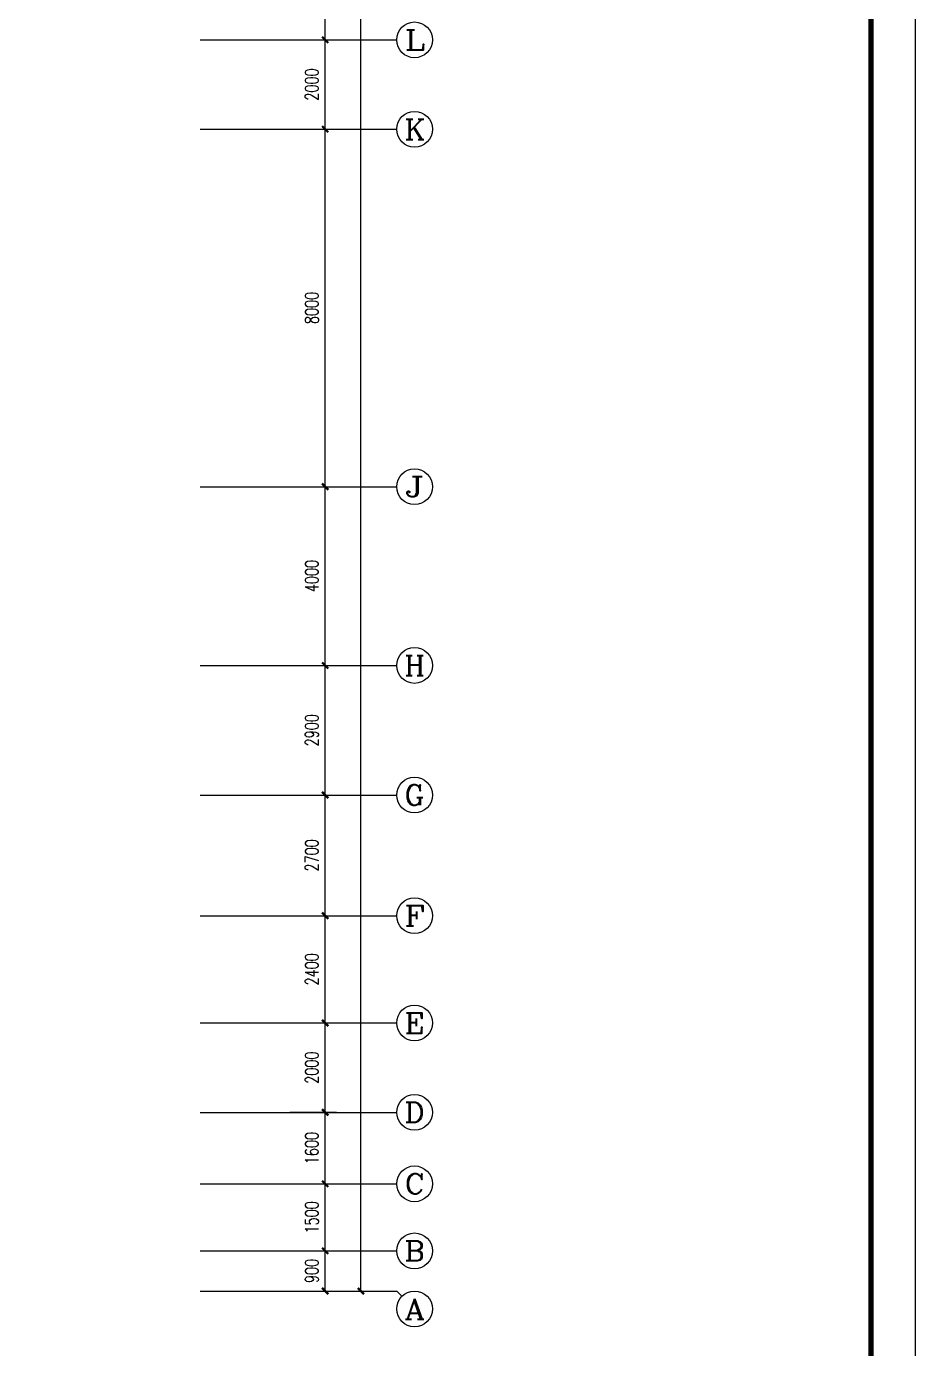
# Model space of a CAD drawing. Extents: x 190999 to 918899, y -200814 to 215286.
# Drawn here: x 814911 to 834799, y -62882 to -33296 of the extents above; entities that cross this region are included whole.
import ezdxf
from ezdxf.enums import TextEntityAlignment as Align

# ---------------------------------------------------------------- set-up
doc = ezdxf.new("R2010")
doc.units = 0
doc.header["$LTSCALE"] = 1000
doc.header["$MEASUREMENT"] = 0
doc.layers.get('Defpoints').update_dxf_attribs({"color": 1})
for name, color, linetype in [('AXIS', 3, 'Continuous'), ('AXIS_TEXT', 7, 'Continuous'), ('图框', 189, 'Continuous')]:
    doc.layers.add(name, color=color, linetype=linetype)
doc.styles.add('_TCH_AXIS', font='COMPLEX', dxfattribs={"bigfont": 'GBCBIG'})
doc.styles.add('COMPLEX', font='COMPLEX')
doc.styles.add('DIM_FONT', font='SIMPLEX', dxfattribs={"width": 0.7, "bigfont": 'GBCBIG'})
doc.dimstyles.new('DIMN', dxfattribs={"dimtxt": 300, "dimasz": 100, "dimexe": 250, "dimexo": 300, "dimgap": 150, "dimtad": 1, "dimdec": 0, "dimzin": 0, "dimdsep": 46, "dimtxsty": 'DIM_FONT', "dimblk": 'ARCHTICK', "dimcen": 0.09, "dimclrt": 7, "dimazin": 2, "dimtfac": 1, "dimtdec": 0, "dimtix": 1, "dimtmove": 2, "dimatfit": 3, "dimfxl": 0, "dimtolj": 1, "dimtzin": 0, "dimarcsym": 0})

# ---------------------------------------------------------------- blocks, each defined once
blk = doc.blocks.new('TJAD_TK_A0')
at = {"layer": '图框'}
blk.add_line((2162, 399.3), (973, 399.3), dxfattribs=at)
at = {"layer": '图框', "const_width": 1.2}
blk.add_lwpolyline([(2152, -431.7), (2152, 389.3), (998, 389.3), (998, -431.7)], close=True, dxfattribs=at)
blk = doc.blocks.new('_ArchTick')
at = {"const_width": 0.5}
blk.add_lwpolyline([(-0.7, -0.7), (0.7, 0.7)], dxfattribs=at)
blk = doc.blocks.new('*D717')
at = {"layer": 'AXIS', "color": 0, "lineweight": -2}
for p, q in [((820799, -60696), (821843, -60696)), ((821593, -61596), (821593, -60696)), ((820799, -61596), (821843, -61596))]:
    blk.add_line(p, q, dxfattribs=at)
at = {"layer": 'Defpoints', "color": 0}
for p in [(820499, -60696), (821593, -60696), (820499, -61596)]:
    blk.add_point(p, dxfattribs=at)
at = {"layer": 'AXIS', "color": 0, "lineweight": -2, "xscale": 100, "yscale": 100, "zscale": 100}
for p, rotation in [((821593, -60696), 90), ((821593, -61596), 270)]:
    blk.add_blockref('_ArchTick', p, dxfattribs=dict(at, rotation=rotation))
at = {"layer": 'AXIS', "color": 7, "insert": (821293, -61146), "char_height": 300, "attachment_point": 5, "rotation": 90, "style": 'DIM_FONT'}
blk.add_mtext('\\A1;900', dxfattribs=at)
blk = doc.blocks.new('*D718')
at = {"layer": 'AXIS', "color": 0, "lineweight": -2}
for p, q in [((820799, -59196), (821843, -59196)), ((821593, -60696), (821593, -59196)), ((820799, -60696), (821843, -60696))]:
    blk.add_line(p, q, dxfattribs=at)
at = {"layer": 'Defpoints', "color": 0}
for p in [(820499, -59196), (821593, -59196), (820499, -60696)]:
    blk.add_point(p, dxfattribs=at)
at = {"layer": 'AXIS', "color": 0, "lineweight": -2, "xscale": 100, "yscale": 100, "zscale": 100}
for p, rotation in [((821593, -59196), 90), ((821593, -60696), 270)]:
    blk.add_blockref('_ArchTick', p, dxfattribs=dict(at, rotation=rotation))
at = {"layer": 'AXIS', "color": 7, "insert": (821293, -59946), "char_height": 300, "attachment_point": 5, "rotation": 90, "style": 'DIM_FONT'}
blk.add_mtext('\\A1;1500', dxfattribs=at)
blk = doc.blocks.new('*D719')
at = {"layer": 'AXIS', "color": 0, "lineweight": -2}
for p, q in [((820799, -57596), (821843, -57596)), ((821593, -59196), (821593, -57596)), ((820799, -59196), (821843, -59196))]:
    blk.add_line(p, q, dxfattribs=at)
at = {"layer": 'Defpoints', "color": 0}
for p in [(820499, -57596), (821593, -57596), (820499, -59196)]:
    blk.add_point(p, dxfattribs=at)
at = {"layer": 'AXIS', "color": 0, "lineweight": -2, "xscale": 100, "yscale": 100, "zscale": 100}
for p, rotation in [((821593, -57596), 90), ((821593, -59196), 270)]:
    blk.add_blockref('_ArchTick', p, dxfattribs=dict(at, rotation=rotation))
at = {"layer": 'AXIS', "color": 7, "insert": (821293, -58396), "char_height": 300, "attachment_point": 5, "rotation": 90, "style": 'DIM_FONT'}
blk.add_mtext('\\A1;1600', dxfattribs=at)
blk = doc.blocks.new('*D720')
at = {"layer": 'AXIS', "color": 0, "lineweight": -2}
for p, q in [((820799, -55596), (821843, -55596)), ((821593, -57596), (821593, -55596)), ((820799, -57596), (821843, -57596))]:
    blk.add_line(p, q, dxfattribs=at)
at = {"layer": 'Defpoints', "color": 0}
for p in [(820499, -55596), (821593, -55596), (820499, -57596)]:
    blk.add_point(p, dxfattribs=at)
at = {"layer": 'AXIS', "color": 0, "lineweight": -2, "xscale": 100, "yscale": 100, "zscale": 100}
for p, rotation in [((821593, -55596), 90), ((821593, -57596), 270)]:
    blk.add_blockref('_ArchTick', p, dxfattribs=dict(at, rotation=rotation))
at = {"layer": 'AXIS', "color": 7, "insert": (821293, -56596), "char_height": 300, "attachment_point": 5, "rotation": 90, "style": 'DIM_FONT'}
blk.add_mtext('\\A1;2000', dxfattribs=at)
blk = doc.blocks.new('*D721')
at = {"layer": 'AXIS', "color": 0, "lineweight": -2}
for p, q in [((820799, -53196), (821843, -53196)), ((821593, -55596), (821593, -53196)), ((820799, -55596), (821843, -55596))]:
    blk.add_line(p, q, dxfattribs=at)
at = {"layer": 'Defpoints', "color": 0}
for p in [(820499, -53196), (821593, -53196), (820499, -55596)]:
    blk.add_point(p, dxfattribs=at)
at = {"layer": 'AXIS', "color": 0, "lineweight": -2, "xscale": 100, "yscale": 100, "zscale": 100}
for p, rotation in [((821593, -53196), 90), ((821593, -55596), 270)]:
    blk.add_blockref('_ArchTick', p, dxfattribs=dict(at, rotation=rotation))
at = {"layer": 'AXIS', "color": 7, "insert": (821293, -54396), "char_height": 300, "attachment_point": 5, "rotation": 90, "style": 'DIM_FONT'}
blk.add_mtext('\\A1;2400', dxfattribs=at)
blk = doc.blocks.new('*D722')
at = {"layer": 'AXIS', "color": 0, "lineweight": -2}
for p, q in [((820799, -50496), (821843, -50496)), ((821593, -53196), (821593, -50496)), ((820799, -53196), (821843, -53196))]:
    blk.add_line(p, q, dxfattribs=at)
at = {"layer": 'Defpoints', "color": 0}
for p in [(820499, -50496), (821593, -50496), (820499, -53196)]:
    blk.add_point(p, dxfattribs=at)
at = {"layer": 'AXIS', "color": 0, "lineweight": -2, "xscale": 100, "yscale": 100, "zscale": 100}
for p, rotation in [((821593, -50496), 90), ((821593, -53196), 270)]:
    blk.add_blockref('_ArchTick', p, dxfattribs=dict(at, rotation=rotation))
at = {"layer": 'AXIS', "color": 7, "insert": (821293, -51846), "char_height": 300, "attachment_point": 5, "rotation": 90, "style": 'DIM_FONT'}
blk.add_mtext('\\A1;2700', dxfattribs=at)
blk = doc.blocks.new('*D723')
at = {"layer": 'AXIS', "color": 0, "lineweight": -2}
for p, q in [((820799, -47596), (821843, -47596)), ((821593, -50496), (821593, -47596)), ((820799, -50496), (821843, -50496))]:
    blk.add_line(p, q, dxfattribs=at)
at = {"layer": 'Defpoints', "color": 0}
for p in [(820499, -47596), (821593, -47596), (820499, -50496)]:
    blk.add_point(p, dxfattribs=at)
at = {"layer": 'AXIS', "color": 0, "lineweight": -2, "xscale": 100, "yscale": 100, "zscale": 100}
for p, rotation in [((821593, -47596), 90), ((821593, -50496), 270)]:
    blk.add_blockref('_ArchTick', p, dxfattribs=dict(at, rotation=rotation))
at = {"layer": 'AXIS', "color": 7, "insert": (821293, -49046), "char_height": 300, "attachment_point": 5, "rotation": 90, "style": 'DIM_FONT'}
blk.add_mtext('\\A1;2900', dxfattribs=at)
blk = doc.blocks.new('*D724')
at = {"layer": 'AXIS', "color": 0, "lineweight": -2}
for p, q in [((820799, -43596), (821843, -43596)), ((821593, -47596), (821593, -43596)), ((820799, -47596), (821843, -47596))]:
    blk.add_line(p, q, dxfattribs=at)
at = {"layer": 'Defpoints', "color": 0}
for p in [(820499, -43596), (821593, -43596), (820499, -47596)]:
    blk.add_point(p, dxfattribs=at)
at = {"layer": 'AXIS', "color": 0, "lineweight": -2, "xscale": 100, "yscale": 100, "zscale": 100}
for p, rotation in [((821593, -43596), 90), ((821593, -47596), 270)]:
    blk.add_blockref('_ArchTick', p, dxfattribs=dict(at, rotation=rotation))
at = {"layer": 'AXIS', "color": 7, "insert": (821293, -45596), "char_height": 300, "attachment_point": 5, "rotation": 90, "style": 'DIM_FONT'}
blk.add_mtext('\\A1;4000', dxfattribs=at)
blk = doc.blocks.new('*D725')
at = {"layer": 'AXIS', "color": 0, "lineweight": -2}
for p, q in [((820799, -35596), (821843, -35596)), ((821593, -43596), (821593, -35596)), ((820799, -43596), (821843, -43596))]:
    blk.add_line(p, q, dxfattribs=at)
at = {"layer": 'Defpoints', "color": 0}
for p in [(820499, -35596), (821593, -35596), (820499, -43596)]:
    blk.add_point(p, dxfattribs=at)
at = {"layer": 'AXIS', "color": 0, "lineweight": -2, "xscale": 100, "yscale": 100, "zscale": 100}
for p, rotation in [((821593, -35596), 90), ((821593, -43596), 270)]:
    blk.add_blockref('_ArchTick', p, dxfattribs=dict(at, rotation=rotation))
at = {"layer": 'AXIS', "color": 7, "insert": (821293, -39596), "char_height": 300, "attachment_point": 5, "rotation": 90, "style": 'DIM_FONT'}
blk.add_mtext('\\A1;8000', dxfattribs=at)
blk = doc.blocks.new('*D726')
at = {"layer": 'AXIS', "color": 0, "lineweight": -2}
for p, q in [((820799, -33596), (821843, -33596)), ((821593, -35596), (821593, -33596)), ((820799, -35596), (821843, -35596))]:
    blk.add_line(p, q, dxfattribs=at)
at = {"layer": 'Defpoints', "color": 0}
for p in [(820499, -33596), (821593, -33596), (820499, -35596)]:
    blk.add_point(p, dxfattribs=at)
at = {"layer": 'AXIS', "color": 0, "lineweight": -2, "xscale": 100, "yscale": 100, "zscale": 100}
for p, rotation in [((821593, -33596), 90), ((821593, -35596), 270)]:
    blk.add_blockref('_ArchTick', p, dxfattribs=dict(at, rotation=rotation))
at = {"layer": 'AXIS', "color": 7, "insert": (821293, -34596), "char_height": 300, "attachment_point": 5, "rotation": 90, "style": 'DIM_FONT'}
blk.add_mtext('\\A1;2000', dxfattribs=at)
blk = doc.blocks.new('*D727')
at = {"layer": 'AXIS', "color": 0, "lineweight": -2}
for p, q in [((820799, -29596), (821843, -29596)), ((821593, -33596), (821593, -29596)), ((820799, -33596), (821843, -33596))]:
    blk.add_line(p, q, dxfattribs=at)
at = {"layer": 'Defpoints', "color": 0}
for p in [(820499, -29596), (821593, -29596), (820499, -33596)]:
    blk.add_point(p, dxfattribs=at)
at = {"layer": 'AXIS', "color": 0, "lineweight": -2, "xscale": 100, "yscale": 100, "zscale": 100}
for p, rotation in [((821593, -29596), 90), ((821593, -33596), 270)]:
    blk.add_blockref('_ArchTick', p, dxfattribs=dict(at, rotation=rotation))
at = {"layer": 'AXIS', "color": 7, "insert": (821293, -31596), "char_height": 300, "attachment_point": 5, "rotation": 90, "style": 'DIM_FONT'}
blk.add_mtext('\\A1;4000', dxfattribs=at)
blk = doc.blocks.new('*D744')
at = {"layer": 'AXIS', "color": 0, "lineweight": -2}
for p, q in [((820799, 26404), (822643, 26404)), ((822393, -61596), (822393, 26404)), ((820799, -61596), (822643, -61596))]:
    blk.add_line(p, q, dxfattribs=at)
at = {"layer": 'Defpoints', "color": 0}
for p in [(820499, 26404), (822393, 26404), (820499, -61596)]:
    blk.add_point(p, dxfattribs=at)
at = {"layer": 'AXIS', "color": 0, "lineweight": -2, "xscale": 100, "yscale": 100, "zscale": 100}
for p, rotation in [((822393, 26404), 90), ((822393, -61596), 270)]:
    blk.add_blockref('_ArchTick', p, dxfattribs=dict(at, rotation=rotation))
at = {"layer": 'AXIS', "color": 7, "insert": (822093, -17596), "char_height": 300, "attachment_point": 5, "rotation": 90, "style": 'DIM_FONT'}
blk.add_mtext('\\A1;88000', dxfattribs=at)
blk = doc.blocks.new('_AXISO')
blk.add_circle((0, 0), 0.5)
at = {"layer": 'AXIS_TEXT', "style": 'COMPLEX', "width": 1.041667}
blk.add_attdef('A', text='', height=0.56, dxfattribs=at).set_placement((-0.25, -0.28), (0.25, -0.28), align=Align.FIT)

msp = doc.modelspace()

# ---------------------------------------------------------------- linework, layer by layer
at = {"layer": 'AXIS'}
for p, q in [((818798.5, -33596.3), (823193, -33596.3)), ((818798.5, -35596.3), (823193, -35596.3)), ((818798.5, -43596.3), (823193, -43596.3)), ((818798.5, -47596.3), (823193, -47596.3)), ((818798.5, -50496.3), (823193, -50496.3)), ((818798.5, -53196.3), (823193, -53196.3)), ((818798.5, -55596.3), (823193, -55596.3)), ((818798.5, -57596.3), (823193, -57596.3)), ((818798.5, -59196.3), (823193, -59196.3)), ((818798.5, -60696.3), (823193, -60696.3)), ((818798.5, -61596.3), (823193, -61596.3)), ((823310.1, -61713.5), (823193, -61596.3))]:
    msp.add_line(p, q, dxfattribs=at)

# ---------------------------------------------------------------- block references
ref = msp.add_blockref('_AXISO', (823593, -33596.3), dxfattribs=dict(at, xscale=800, yscale=800, zscale=800))
ref.add_attrib('A', 'L', dxfattribs={"layer": 'AXIS_TEXT', "height": 452.5, "style": '_TCH_AXIS', "width": 1.4}).set_placement((823366.7, -33822.6), (823819.3, -33822.6), align=Align.FIT)
ref = msp.add_blockref('_AXISO', (823593, -35596.3), dxfattribs=dict(at, xscale=800, yscale=800, zscale=800))
ref.add_attrib('A', 'K', dxfattribs={"layer": 'AXIS_TEXT', "height": 452.5, "style": '_TCH_AXIS', "width": 1.105263}).set_placement((823366.7, -35822.6), (823819.3, -35822.6), align=Align.FIT)
ref = msp.add_blockref('_AXISO', (823593, -43596.3), dxfattribs=dict(at, xscale=800, yscale=800, zscale=800))
ref.add_attrib('A', 'J', dxfattribs={"layer": 'AXIS_TEXT', "height": 452.5, "style": '_TCH_AXIS', "width": 1.909091}).set_placement((823366.7, -43822.6), (823819.3, -43822.6), align=Align.FIT)
ref = msp.add_blockref('_AXISO', (823593, -47596.3), dxfattribs=dict(at, xscale=800, yscale=800, zscale=800))
ref.add_attrib('A', 'H', dxfattribs={"layer": 'AXIS_TEXT', "height": 452.5, "style": '_TCH_AXIS', "width": 1.05}).set_placement((823366.7, -47822.6), (823819.3, -47822.6), align=Align.FIT)
ref = msp.add_blockref('_AXISO', (823593, -50496.3), dxfattribs=dict(at, xscale=800, yscale=800, zscale=800))
ref.add_attrib('A', 'G', dxfattribs={"layer": 'AXIS_TEXT', "height": 452.5, "style": '_TCH_AXIS', "width": 1.166667}).set_placement((823366.7, -50722.6), (823819.3, -50722.6), align=Align.FIT)
ref = msp.add_blockref('_AXISO', (823593, -53196.3), dxfattribs=dict(at, xscale=800, yscale=800, zscale=800))
ref.add_attrib('A', 'F', dxfattribs={"layer": 'AXIS_TEXT', "height": 452.5, "style": '_TCH_AXIS', "width": 1.3125}).set_placement((823366.7, -53422.6), (823819.3, -53422.6), align=Align.FIT)
ref = msp.add_blockref('_AXISO', (823593, -55596.3), dxfattribs=dict(at, xscale=800, yscale=800, zscale=800))
ref.add_attrib('A', 'E', dxfattribs={"layer": 'AXIS_TEXT', "height": 452.5, "style": '_TCH_AXIS', "width": 1.3125}).set_placement((823366.7, -55822.6), (823819.3, -55822.6), align=Align.FIT)
ref = msp.add_blockref('_AXISO', (823593, -57596.3), dxfattribs=dict(at, xscale=800, yscale=800, zscale=800))
ref.add_attrib('A', 'D', dxfattribs={"layer": 'AXIS_TEXT', "height": 452.5, "style": '_TCH_AXIS', "width": 1.235294}).set_placement((823366.7, -57822.6), (823819.3, -57822.6), align=Align.FIT)
ref = msp.add_blockref('_AXISO', (823593, -59196.3), dxfattribs=dict(at, xscale=800, yscale=800, zscale=800))
ref.add_attrib('A', 'C', dxfattribs={"layer": 'AXIS_TEXT', "height": 452.5, "style": '_TCH_AXIS', "width": 1.4}).set_placement((823366.7, -59422.6), (823819.3, -59422.6), align=Align.FIT)
ref = msp.add_blockref('_AXISO', (823593, -60696.3), dxfattribs=dict(at, xscale=800, yscale=800, zscale=800))
ref.add_attrib('A', 'B', dxfattribs={"layer": 'AXIS_TEXT', "height": 452.5, "style": '_TCH_AXIS', "width": 1.235294}).set_placement((823366.7, -60922.6), (823819.3, -60922.6), align=Align.FIT)
ref = msp.add_blockref('_AXISO', (823593, -61996.3), dxfattribs=dict(at, xscale=800, yscale=800, zscale=800))
ref.add_attrib('A', 'A', dxfattribs={"layer": 'AXIS_TEXT', "height": 452.5, "style": '_TCH_AXIS', "width": 1.166667}).set_placement((823366.7, -62222.6), (823819.3, -62222.6), align=Align.FIT)
at = {"layer": '图框', "xscale": 100, "yscale": 100, "zscale": 100, "rotation": 270}
msp.add_blockref('TJAD_TK_A0', (794868.8, 134286.5), dxfattribs=at)

# ---------------------------------------------------------------- dimensions: what is measured, and where the dimension line sits
at = {"layer": 'AXIS'}
for p1, p2, distance, picture, middle in [((820498.5, -61596.3), (820498.5, 26403.7), -1894.4, '*D744', (822093, -17596.3)), ((820498.5, -33596.3), (820498.5, -29596.3), -1094.4, '*D727', (821293, -31596.3)), ((820498.5, -35596.3), (820498.5, -33596.3), -1094.4, '*D726', (821293, -34596.3)), ((820498.5, -43596.3), (820498.5, -35596.3), -1094.4, '*D725', (821293, -39596.3)), ((820498.5, -47596.3), (820498.5, -43596.3), -1094.4, '*D724', (821293, -45596.3)), ((820498.5, -50496.3), (820498.5, -47596.3), -1094.4, '*D723', (821293, -49046.3)), ((820498.5, -53196.3), (820498.5, -50496.3), -1094.4, '*D722', (821293, -51846.3)), ((820498.5, -55596.3), (820498.5, -53196.3), -1094.4, '*D721', (821293, -54396.3)), ((820498.5, -57596.3), (820498.5, -55596.3), -1094.4, '*D720', (821293, -56596.3)), ((820498.5, -59196.3), (820498.5, -57596.3), -1094.4, '*D719', (821293, -58396.3)), ((820498.5, -60696.3), (820498.5, -59196.3), -1094.4, '*D718', (821293, -59946.3)), ((820498.5, -61596.3), (820498.5, -60696.3), -1094.4, '*D717', (821293, -61146.3))]:
    dim = msp.add_aligned_dim(p1=p1, p2=p2, distance=distance, dimstyle='DIMN', dxfattribs=at)
    dim.commit()
    dim.dimension.update_dxf_attribs({"geometry": picture, "text_midpoint": middle})

doc.saveas('drawing.dxf')
